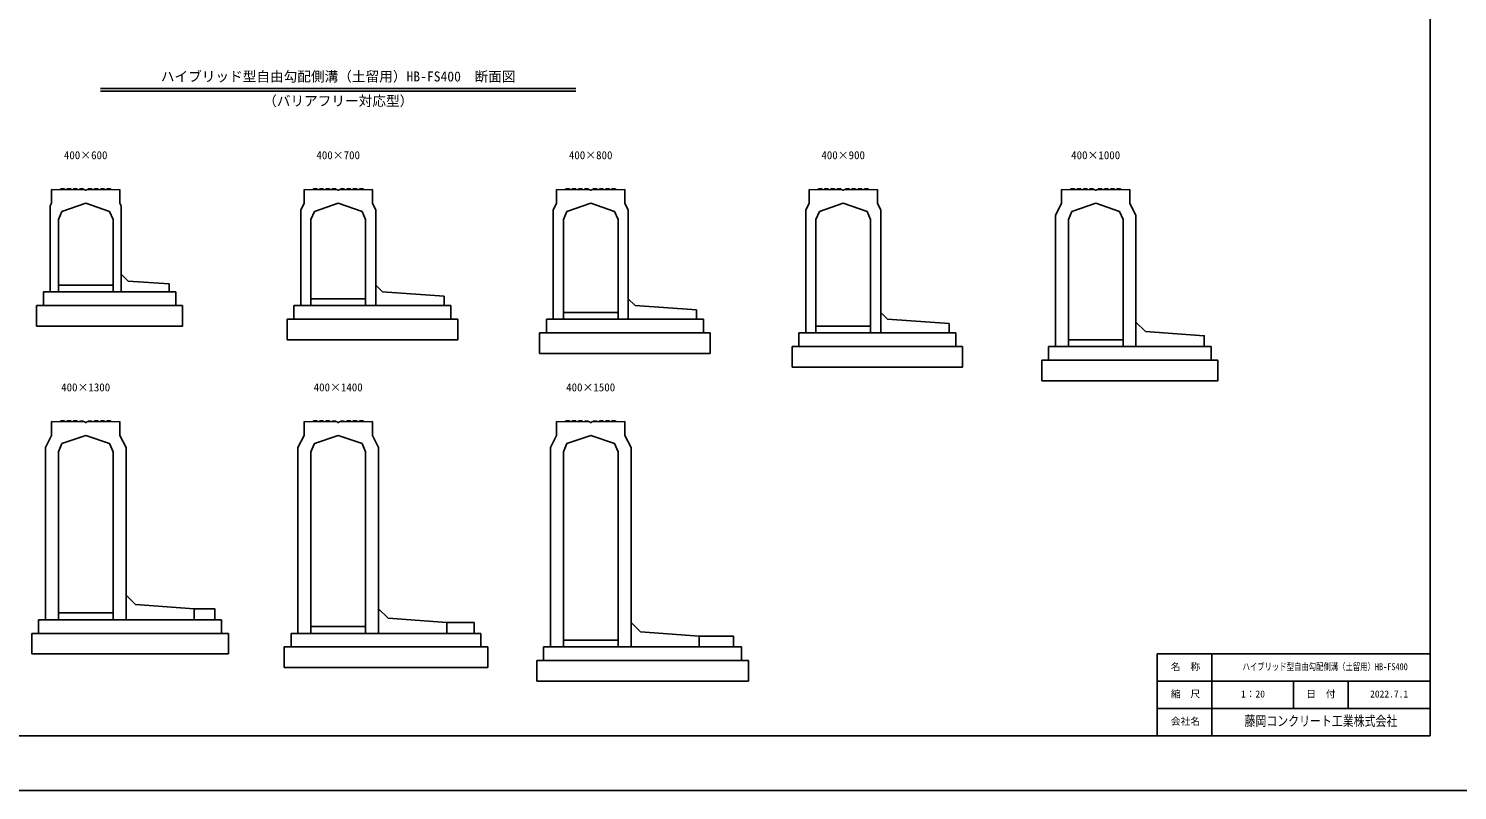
# Model space of a CAD drawing. Units: millimetres, scale not verified. Extents: x -16800 to 16800, y -5940 to 5940.
# Drawn here: x -10669 to -200, y -5940 to -361 of the extents above; entities that cross this region are included whole.
import ezdxf
from ezdxf.enums import TextEntityAlignment as Align

# ---------------------------------------------------------------- set-up
doc = ezdxf.new("R2010")
doc.units = ezdxf.units.MM
doc.header["$LTSCALE"] = 20
for name, color, linetype, lineweight in [('0-1_Defpoints', 5, 'Continuous', 25), ('0-2_HATCH', 6, 'Continuous', 25), ('0-5_OUTLINE', 3, 'Continuous', 25), ('0-6_TXT', 7, 'Continuous', 25), ('0-7_WAKU', 3, 'Continuous', 25), ('0-8_WAKU-LINE', 7, 'Continuous', 25), ('0-9_WAKU-TXT', 7, 'Continuous', 25)]:
    doc.layers.add(name, color=color, linetype=linetype, lineweight=lineweight)
doc.styles.add('ＭＳ ゴシック', font='')
doc.styles.get('ＭＳ ゴシック').set_extended_font_data('MS Gothic')

msp = doc.modelspace()

# ---------------------------------------------------------------- linework, layer by layer
at = {"layer": '0-1_Defpoints'}
msp.add_lwpolyline([(-16800, -5940), (0, -5940), (0, 5940), (-16800, 5940)], close=True, dxfattribs=at)
at = {"layer": '0-2_HATCH'}
for p, q in [((-10434, -1539.8), (-10432.45, -1533.32)), ((-10405.45, -1533.59), (-10432.45, -1533.32)), ((-10404, -1540.1), (-10405.45, -1533.59)), ((-10388, -1540.26), (-10386.45, -1533.78)), ((-10359.45, -1534.05), (-10386.45, -1533.78)), ((-10358, -1540.56), (-10359.45, -1534.05)), ((-10342, -1540.72), (-10340.45, -1534.24)), ((-10313.45, -1534.51), (-10340.45, -1534.24)), ((-10312, -1541.02), (-10313.45, -1534.51)), ((-10296, -1541.18), (-10294.45, -1534.7)), ((-10267.45, -1534.97), (-10294.45, -1534.7)), ((-10266, -1541.48), (-10267.45, -1534.97)), ((-10234, -1541.48), (-10232.55, -1534.97)), ((-10232.55, -1534.97), (-10205.55, -1534.7)), ((-10204, -1541.18), (-10205.55, -1534.7)), ((-10188, -1541.02), (-10186.55, -1534.51)), ((-10186.55, -1534.51), (-10159.55, -1534.24)), ((-10158, -1540.72), (-10159.55, -1534.24)), ((-10142, -1540.56), (-10140.55, -1534.05)), ((-10140.55, -1534.05), (-10113.55, -1533.78)), ((-10112, -1540.26), (-10113.55, -1533.78)), ((-10096, -1540.1), (-10094.55, -1533.59)), ((-10094.55, -1533.59), (-10067.55, -1533.32)), ((-10066, -1539.8), (-10067.55, -1533.32)), ((-8584, -1539.8), (-8582.45, -1533.32)), ((-8555.45, -1533.59), (-8582.45, -1533.32)), ((-8554, -1540.1), (-8555.45, -1533.59)), ((-8538, -1540.26), (-8536.45, -1533.78)), ((-8509.45, -1534.05), (-8536.45, -1533.78)), ((-8508, -1540.56), (-8509.45, -1534.05)), ((-8492, -1540.72), (-8490.45, -1534.24)), ((-8463.45, -1534.51), (-8490.45, -1534.24)), ((-8462, -1541.02), (-8463.45, -1534.51)), ((-8446, -1541.18), (-8444.45, -1534.7)), ((-8417.45, -1534.97), (-8444.45, -1534.7)), ((-8416, -1541.48), (-8417.45, -1534.97)), ((-8384, -1541.48), (-8382.55, -1534.97)), ((-8382.55, -1534.97), (-8355.55, -1534.7)), ((-8354, -1541.18), (-8355.55, -1534.7)), ((-8338, -1541.02), (-8336.55, -1534.51)), ((-8336.55, -1534.51), (-8309.55, -1534.24)), ((-8308, -1540.72), (-8309.55, -1534.24)), ((-8292, -1540.56), (-8290.55, -1534.05)), ((-8290.55, -1534.05), (-8263.55, -1533.78)), ((-8262, -1540.26), (-8263.55, -1533.78)), ((-8246, -1540.1), (-8244.55, -1533.59)), ((-8244.55, -1533.59), (-8217.55, -1533.32)), ((-8216, -1539.8), (-8217.55, -1533.32)), ((-6734, -1539.8), (-6732.45, -1533.32)), ((-6705.45, -1533.59), (-6732.45, -1533.32)), ((-6704, -1540.1), (-6705.45, -1533.59)), ((-6688, -1540.26), (-6686.45, -1533.78)), ((-6659.45, -1534.05), (-6686.45, -1533.78)), ((-6658, -1540.56), (-6659.45, -1534.05)), ((-6642, -1540.72), (-6640.45, -1534.24)), ((-6613.45, -1534.51), (-6640.45, -1534.24)), ((-6612, -1541.02), (-6613.45, -1534.51)), ((-6596, -1541.18), (-6594.45, -1534.7)), ((-6567.45, -1534.97), (-6594.45, -1534.7)), ((-6566, -1541.48), (-6567.45, -1534.97)), ((-6534, -1541.48), (-6532.55, -1534.97)), ((-6532.55, -1534.97), (-6505.55, -1534.7)), ((-6504, -1541.18), (-6505.55, -1534.7)), ((-6488, -1541.02), (-6486.55, -1534.51)), ((-6486.55, -1534.51), (-6459.55, -1534.24)), ((-6458, -1540.72), (-6459.55, -1534.24)), ((-6442, -1540.56), (-6440.55, -1534.05)), ((-6440.55, -1534.05), (-6413.55, -1533.78)), ((-6412, -1540.26), (-6413.55, -1533.78)), ((-6396, -1540.1), (-6394.55, -1533.59)), ((-6394.55, -1533.59), (-6367.55, -1533.32)), ((-6366, -1539.8), (-6367.55, -1533.32)), ((-4884, -1539.8), (-4882.45, -1533.32)), ((-4855.45, -1533.59), (-4882.45, -1533.32)), ((-4854, -1540.1), (-4855.45, -1533.59)), ((-4838, -1540.26), (-4836.45, -1533.78)), ((-4809.45, -1534.05), (-4836.45, -1533.78)), ((-4808, -1540.56), (-4809.45, -1534.05)), ((-4792, -1540.72), (-4790.45, -1534.24)), ((-4763.45, -1534.51), (-4790.45, -1534.24)), ((-4762, -1541.02), (-4763.45, -1534.51)), ((-4746, -1541.18), (-4744.45, -1534.7)), ((-4717.45, -1534.97), (-4744.45, -1534.7)), ((-4716, -1541.48), (-4717.45, -1534.97)), ((-4684, -1541.48), (-4682.55, -1534.97)), ((-4682.55, -1534.97), (-4655.55, -1534.7)), ((-4654, -1541.18), (-4655.55, -1534.7)), ((-4638, -1541.02), (-4636.55, -1534.51)), ((-4636.55, -1534.51), (-4609.55, -1534.24)), ((-4608, -1540.72), (-4609.55, -1534.24)), ((-4592, -1540.56), (-4590.55, -1534.05)), ((-4590.55, -1534.05), (-4563.55, -1533.78)), ((-4562, -1540.26), (-4563.55, -1533.78)), ((-4546, -1540.1), (-4544.55, -1533.59)), ((-4544.55, -1533.59), (-4517.55, -1533.32)), ((-4516, -1539.8), (-4517.55, -1533.32)), ((-3034, -1539.8), (-3032.45, -1533.32)), ((-3005.45, -1533.59), (-3032.45, -1533.32)), ((-3004, -1540.1), (-3005.45, -1533.59)), ((-2988, -1540.26), (-2986.45, -1533.78)), ((-2959.45, -1534.05), (-2986.45, -1533.78)), ((-2958, -1540.56), (-2959.45, -1534.05)), ((-2942, -1540.72), (-2940.45, -1534.24)), ((-2913.45, -1534.51), (-2940.45, -1534.24)), ((-2912, -1541.02), (-2913.45, -1534.51)), ((-2896, -1541.18), (-2894.45, -1534.7)), ((-2867.45, -1534.97), (-2894.45, -1534.7)), ((-2866, -1541.48), (-2867.45, -1534.97)), ((-2834, -1541.48), (-2832.55, -1534.97)), ((-2832.55, -1534.97), (-2805.55, -1534.7)), ((-2804, -1541.18), (-2805.55, -1534.7)), ((-2788, -1541.02), (-2786.55, -1534.51)), ((-2786.55, -1534.51), (-2759.55, -1534.24)), ((-2758, -1540.72), (-2759.55, -1534.24)), ((-2742, -1540.56), (-2740.55, -1534.05)), ((-2740.55, -1534.05), (-2713.55, -1533.78)), ((-2712, -1540.26), (-2713.55, -1533.78)), ((-2696, -1540.1), (-2694.55, -1533.59)), ((-2694.55, -1533.59), (-2667.55, -1533.32)), ((-2666, -1539.8), (-2667.55, -1533.32)), ((-10434, -3239.8), (-10432.45, -3233.32)), ((-10405.45, -3233.59), (-10432.45, -3233.32)), ((-10404, -3240.1), (-10405.45, -3233.59)), ((-10388, -3240.26), (-10386.45, -3233.78)), ((-10359.45, -3234.05), (-10386.45, -3233.78)), ((-10358, -3240.56), (-10359.45, -3234.05)), ((-10342, -3240.72), (-10340.45, -3234.24)), ((-10313.45, -3234.51), (-10340.45, -3234.24)), ((-10312, -3241.02), (-10313.45, -3234.51)), ((-10296, -3241.18), (-10294.45, -3234.7)), ((-10267.45, -3234.97), (-10294.45, -3234.7)), ((-10266, -3241.48), (-10267.45, -3234.97)), ((-10234, -3241.48), (-10232.55, -3234.97)), ((-10232.55, -3234.97), (-10205.55, -3234.7)), ((-10204, -3241.18), (-10205.55, -3234.7)), ((-10188, -3241.02), (-10186.55, -3234.51)), ((-10186.55, -3234.51), (-10159.55, -3234.24)), ((-10158, -3240.72), (-10159.55, -3234.24)), ((-10142, -3240.56), (-10140.55, -3234.05)), ((-10140.55, -3234.05), (-10113.55, -3233.78)), ((-10112, -3240.26), (-10113.55, -3233.78)), ((-10096, -3240.1), (-10094.55, -3233.59)), ((-10094.55, -3233.59), (-10067.55, -3233.32)), ((-10066, -3239.8), (-10067.55, -3233.32)), ((-8584, -3239.8), (-8582.45, -3233.32)), ((-8555.45, -3233.59), (-8582.45, -3233.32)), ((-8554, -3240.1), (-8555.45, -3233.59)), ((-8538, -3240.26), (-8536.45, -3233.78)), ((-8509.45, -3234.05), (-8536.45, -3233.78)), ((-8508, -3240.56), (-8509.45, -3234.05)), ((-8492, -3240.72), (-8490.45, -3234.24)), ((-8463.45, -3234.51), (-8490.45, -3234.24)), ((-8462, -3241.02), (-8463.45, -3234.51)), ((-8446, -3241.18), (-8444.45, -3234.7)), ((-8417.45, -3234.97), (-8444.45, -3234.7)), ((-8416, -3241.48), (-8417.45, -3234.97)), ((-8384, -3241.48), (-8382.55, -3234.97)), ((-8382.55, -3234.97), (-8355.55, -3234.7)), ((-8354, -3241.18), (-8355.55, -3234.7)), ((-8338, -3241.02), (-8336.55, -3234.51)), ((-8336.55, -3234.51), (-8309.55, -3234.24)), ((-8308, -3240.72), (-8309.55, -3234.24)), ((-8292, -3240.56), (-8290.55, -3234.05)), ((-8290.55, -3234.05), (-8263.55, -3233.78)), ((-8262, -3240.26), (-8263.55, -3233.78)), ((-8246, -3240.1), (-8244.55, -3233.59)), ((-8244.55, -3233.59), (-8217.55, -3233.32)), ((-8216, -3239.8), (-8217.55, -3233.32)), ((-6734, -3239.8), (-6732.45, -3233.32)), ((-6705.45, -3233.59), (-6732.45, -3233.32)), ((-6704, -3240.1), (-6705.45, -3233.59)), ((-6688, -3240.26), (-6686.45, -3233.78)), ((-6659.45, -3234.05), (-6686.45, -3233.78)), ((-6658, -3240.56), (-6659.45, -3234.05)), ((-6642, -3240.72), (-6640.45, -3234.24)), ((-6613.45, -3234.51), (-6640.45, -3234.24)), ((-6612, -3241.02), (-6613.45, -3234.51)), ((-6596, -3241.18), (-6594.45, -3234.7)), ((-6567.45, -3234.97), (-6594.45, -3234.7)), ((-6566, -3241.48), (-6567.45, -3234.97)), ((-6534, -3241.48), (-6532.55, -3234.97)), ((-6532.55, -3234.97), (-6505.55, -3234.7)), ((-6504, -3241.18), (-6505.55, -3234.7)), ((-6488, -3241.02), (-6486.55, -3234.51)), ((-6486.55, -3234.51), (-6459.55, -3234.24)), ((-6458, -3240.72), (-6459.55, -3234.24)), ((-6442, -3240.56), (-6440.55, -3234.05)), ((-6440.55, -3234.05), (-6413.55, -3233.78)), ((-6412, -3240.26), (-6413.55, -3233.78)), ((-6396, -3240.1), (-6394.55, -3233.59)), ((-6394.55, -3233.59), (-6367.55, -3233.32)), ((-6366, -3239.8), (-6367.55, -3233.32))]:
    msp.add_line(p, q, dxfattribs=at)
at = {"layer": '0-5_OUTLINE'}
for p, q in [((-10500, -1539.14), (-10256, -1541.58)), ((-10500, -1539.14), (-10500, -1639.64)), ((-10254.5, -1544.84), (-10256, -1541.58)), ((-10254.5, -1544.84), (-10245.5, -1544.84)), ((-10245.5, -1544.84), (-10244, -1541.58)), ((-10244, -1541.58), (-10000, -1539.14)), ((-8650, -1539.14), (-8406, -1541.58)), ((-8650, -1539.14), (-8650, -1639.64)), ((-8404.5, -1544.84), (-8406, -1541.58)), ((-8404.5, -1544.84), (-8395.5, -1544.84)), ((-8395.5, -1544.84), (-8394, -1541.58)), ((-8394, -1541.58), (-8150, -1539.14)), ((-8150, -1539.14), (-8150, -1639.64)), ((-6800, -1539.14), (-6556, -1541.58)), ((-6800, -1539.14), (-6800, -1639.64)), ((-6554.5, -1544.84), (-6556, -1541.58)), ((-6554.5, -1544.84), (-6545.5, -1544.84)), ((-6545.5, -1544.84), (-6544, -1541.58)), ((-6544, -1541.58), (-6300, -1539.14)), ((-4950, -1539.14), (-4706, -1541.58)), ((-4950, -1539.14), (-4950, -1639.64)), ((-4704.5, -1544.84), (-4706, -1541.58)), ((-4704.5, -1544.84), (-4695.5, -1544.84)), ((-4695.5, -1544.84), (-4694, -1541.58)), ((-4694, -1541.58), (-4450, -1539.14)), ((-4450, -1539.14), (-4450, -1639.64)), ((-3100, -1539.14), (-2856, -1541.58)), ((-3100, -1539.14), (-3100, -1639.64)), ((-2854.5, -1544.84), (-2856, -1541.58)), ((-2854.5, -1544.84), (-2845.5, -1544.84)), ((-2845.5, -1544.84), (-2844, -1541.58)), ((-2844, -1541.58), (-2600, -1539.14)), ((-2600, -1539.14), (-2600, -1639.64)), ((-10510, -1659.64), (-10500, -1639.64)), ((-10510, -1659.64), (-10510, -2289.64)), ((-9990, -1659.64), (-9990, -2289.64)), ((-8675, -1689.64), (-8650, -1639.64)), ((-8125, -1689.64), (-8150, -1639.64)), ((-6825, -1689.64), (-6800, -1639.64)), ((-4975, -1689.64), (-4950, -1639.64)), ((-4450, -1639.64), (-4425, -1689.64)), ((-3145, -1729.64), (-3100, -1639.64)), ((-2555, -1729.64), (-2600, -1639.64)), ((-10424.8, -1699.64), (-10450, -1759.64)), ((-10450, -1759.64), (-10450, -2289.64)), ((-10050, -1759.64), (-10075.21, -1699.64)), ((-10050, -1759.64), (-10050, -2289.64)), ((-8675, -1689.64), (-8675, -2389.64)), ((-8574.8, -1699.64), (-8600, -1759.64)), ((-8600, -1759.64), (-8600, -2389.64)), ((-8200, -1759.64), (-8225.21, -1699.64)), ((-8200, -1759.64), (-8200, -2389.64)), ((-8125, -1689.64), (-8125, -2389.64)), ((-6825, -1689.64), (-6825, -2489.64)), ((-6724.8, -1699.64), (-6750, -1759.64)), ((-6750, -1759.64), (-6750, -2489.64)), ((-6350, -1759.64), (-6375.21, -1699.64)), ((-6350, -1759.64), (-6350, -2489.64)), ((-6275, -1689.64), (-6275, -2489.64)), ((-4975, -1689.64), (-4975, -2589.64)), ((-4874.8, -1699.64), (-4900, -1759.64)), ((-4500, -1759.64), (-4525.21, -1699.64)), ((-4500, -1759.64), (-4500, -2589.64)), ((-4425, -1689.64), (-4425, -2589.64)), ((-3145, -1729.64), (-3145, -2689.64)), ((-3024.8, -1699.64), (-3050, -1759.64)), ((-3050, -1759.64), (-3050, -2689.64)), ((-2650, -1759.64), (-2675.21, -1699.64)), ((-2650, -1759.64), (-2650, -2689.64)), ((-2555, -1729.64), (-2555, -2689.64)), ((-9990, -2159.64), (-9940, -2209.64)), ((-9590, -2289.64), (-10560, -2289.64)), ((-10560, -2389.64), (-10560, -2289.64)), ((-10450, -2289.64), (-10510, -2289.64)), ((-10050, -2239.64), (-10450, -2239.64)), ((-10050, -2289.64), (-9640, -2289.64)), ((-9640, -2229.64), (-9940, -2209.64)), ((-9640, -2229.64), (-9640, -2289.64)), ((-9590, -2289.64), (-9590, -2389.64)), ((-8125, -2239.64), (-8075, -2289.64)), ((-8075, -2289.64), (-7625, -2319.64)), ((-9540, -2389.64), (-10610, -2389.64)), ((-10610, -2389.64), (-10610, -2539.64)), ((-7575, -2389.64), (-8725, -2389.64)), ((-8725, -2489.64), (-8725, -2389.64)), ((-8600, -2389.64), (-8675, -2389.64)), ((-8200, -2339.64), (-8600, -2339.64)), ((-8200, -2389.64), (-7625, -2389.64)), ((-7625, -2319.64), (-7625, -2389.64)), ((-7575, -2389.64), (-7575, -2489.64)), ((-6275, -2339.64), (-6225, -2389.64)), ((-6225, -2389.64), (-5775, -2419.64)), ((-7525, -2489.64), (-8775, -2489.64)), ((-8775, -2489.64), (-8775, -2639.64)), ((-5725, -2489.64), (-6875, -2489.64)), ((-6875, -2589.64), (-6875, -2489.64)), ((-6750, -2489.64), (-6825, -2489.64)), ((-6350, -2439.64), (-6750, -2439.64)), ((-6350, -2489.64), (-5775, -2489.64)), ((-5775, -2419.64), (-5775, -2489.64)), ((-5725, -2489.64), (-5725, -2589.64)), ((-4425, -2439.64), (-4375, -2489.64)), ((-4375, -2489.64), (-3925, -2519.64)), ((-2485, -2579.66), (-2555, -2509.66)), ((-5675, -2589.64), (-6925, -2589.64)), ((-6925, -2589.64), (-6925, -2739.64)), ((-3875, -2589.64), (-5025, -2589.64)), ((-5025, -2689.64), (-5025, -2589.64)), ((-4500, -2539.64), (-4900, -2539.64)), ((-4500, -2589.64), (-3925, -2589.64)), ((-3925, -2519.64), (-3925, -2589.64)), ((-3875, -2589.64), (-3875, -2689.64)), ((-3825, -2689.64), (-5075, -2689.64)), ((-5075, -2689.64), (-5075, -2839.64)), ((-2005, -2689.64), (-3195, -2689.64)), ((-3195, -2789.64), (-3195, -2689.64)), ((-3145, -2689.64), (-3050, -2689.64)), ((-2650, -2639.64), (-3050, -2639.64)), ((-2055, -2689.66), (-2650, -2689.66)), ((-2005, -2689.64), (-2005, -2789.64)), ((-1955, -2789.64), (-3245, -2789.64)), ((-3245, -2789.64), (-3245, -2939.64)), ((-10500, -3239.14), (-10256, -3241.58)), ((-10500, -3239.14), (-10500, -3339.64)), ((-10254.5, -3244.84), (-10256, -3241.58)), ((-10254.5, -3244.84), (-10245.5, -3244.84)), ((-10245.5, -3244.84), (-10244, -3241.58)), ((-10244, -3241.58), (-10000, -3239.14)), ((-10000, -3239.14), (-10000, -3339.64)), ((-8650, -3239.14), (-8406, -3241.58)), ((-8650, -3239.14), (-8650, -3339.64)), ((-8404.5, -3244.84), (-8406, -3241.58)), ((-8404.5, -3244.84), (-8395.5, -3244.84)), ((-8395.5, -3244.84), (-8394, -3241.58)), ((-8394, -3241.58), (-8150, -3239.14)), ((-8150, -3239.14), (-8150, -3339.64)), ((-6800, -3239.14), (-6556, -3241.58)), ((-6800, -3239.14), (-6800, -3339.64)), ((-6554.5, -3244.84), (-6556, -3241.58)), ((-6554.5, -3244.84), (-6545.5, -3244.84)), ((-6545.5, -3244.84), (-6544, -3241.58)), ((-6544, -3241.58), (-6300, -3239.14)), ((-10545, -3429.64), (-10500, -3339.64)), ((-9955, -3429.64), (-10000, -3339.64)), ((-8695, -3429.64), (-8650, -3339.64)), ((-8105, -3429.64), (-8150, -3339.64)), ((-6845, -3429.64), (-6800, -3339.64)), ((-10545, -3429.64), (-10545, -4689.64)), ((-10424.8, -3399.64), (-10450, -3459.64)), ((-10050, -3459.64), (-10075.21, -3399.64)), ((-9955, -3429.64), (-9955, -4689.64)), ((-8695, -3429.64), (-8695, -4789.66)), ((-8574.8, -3399.64), (-8600, -3459.64)), ((-8200, -3459.64), (-8225.21, -3399.64)), ((-8105, -3429.64), (-8105, -4789.66)), ((-6845, -3429.64), (-6845, -4889.64)), ((-6724.8, -3399.64), (-6750, -3459.64)), ((-6350, -3459.64), (-6375.21, -3399.64)), ((-6255, -3429.64), (-6255, -4889.64)), ((-10450, -3459.64), (-10450, -4689.64)), ((-10050, -3459.64), (-10050, -4689.64)), ((-8600, -3459.64), (-8600, -4789.66)), ((-8200, -3459.64), (-8200, -4789.66)), ((-6750, -3459.64), (-6750, -4889.64)), ((-6350, -3459.64), (-6350, -4889.66)), ((-9885, -4579.66), (-9955, -4509.66)), ((-9885, -4579.66), (-9455, -4609.66)), ((-9255, -4689.64), (-10595, -4689.64)), ((-10595, -4789.64), (-10595, -4689.64)), ((-10545, -4689.64), (-10450, -4689.64)), ((-10050, -4639.64), (-10450, -4639.64)), ((-9305, -4689.64), (-10050, -4689.66)), ((-9455, -4609.66), (-9455, -4689.64)), ((-9255, -4689.64), (-9255, -4789.64)), ((-8035, -4679.66), (-8105, -4609.66)), ((-8035, -4679.66), (-7605, -4709.66)), ((-7605, -4709.66), (-7605, -4789.64)), ((-7405, -4709.66), (-7605, -4709.66)), ((-7405, -4789.66), (-7405, -4709.66)), ((-6185, -4779.66), (-6255, -4709.66)), ((-9205, -4789.64), (-10645, -4789.64)), ((-10645, -4789.64), (-10645, -4939.64)), ((-7355, -4789.66), (-8745, -4789.66)), ((-8745, -4889.66), (-8745, -4789.66)), ((-8695, -4789.64), (-8600, -4789.64)), ((-8200, -4739.66), (-8600, -4739.66)), ((-7405, -4789.66), (-8200, -4789.66)), ((-7355, -4789.66), (-7355, -4889.66)), ((-6185, -4779.66), (-5755, -4809.66)), ((-5755, -4809.66), (-5755, -4889.64)), ((-5505, -4809.66), (-5755, -4809.66)), ((-5505, -4889.66), (-5505, -4809.66)), ((-7305, -4889.66), (-8795, -4889.66)), ((-8795, -4889.66), (-8795, -5039.66)), ((-5445, -4889.64), (-6895, -4889.64)), ((-6895, -4989.64), (-6895, -4889.64)), ((-6845, -4889.64), (-6750, -4889.64)), ((-6350, -4839.64), (-6750, -4839.64)), ((-5505, -4889.66), (-6350, -4889.66)), ((-5445, -4889.64), (-5445, -4989.64)), ((-5395, -4989.64), (-6945, -4989.64)), ((-6945, -4989.64), (-6945, -5139.64))]:
    msp.add_line(p, q, dxfattribs=at)
for points in [[(-10000, -1539.14), (-10000, -1639.64), (-9990, -1659.64)], [(-6300, -1539.14), (-6300, -1639.64), (-6275, -1689.64)], [(-10424.8, -1699.64), (-10250, -1639.64), (-10075.21, -1699.64)], [(-8574.8, -1699.64), (-8400, -1639.64), (-8225.21, -1699.64)], [(-6724.8, -1699.64), (-6550, -1639.64), (-6375.21, -1699.64)], [(-4874.8, -1699.64), (-4700, -1639.64), (-4525.21, -1699.64)], [(-3024.8, -1699.64), (-2850, -1639.64), (-2675.21, -1699.64)], [(-4900, -1759.64), (-4900, -2589.64), (-4975, -2589.64)], [(-10610, -2539.64), (-9540, -2539.64), (-9540, -2389.64)], [(-8775, -2639.64), (-7525, -2639.64), (-7525, -2489.64)], [(-6925, -2739.64), (-5675, -2739.64), (-5675, -2589.64)], [(-2485, -2579.66), (-2055, -2609.66), (-2055, -2689.66)], [(-5075, -2839.64), (-3825, -2839.64), (-3825, -2689.64)], [(-3245, -2939.64), (-1955, -2939.64), (-1955, -2789.64)], [(-6300, -3239.14), (-6300, -3339.64), (-6255, -3429.64)], [(-10424.8, -3399.64), (-10250, -3339.64), (-10075.21, -3399.64)], [(-8574.8, -3399.64), (-8400, -3339.64), (-8225.21, -3399.64)], [(-6724.8, -3399.64), (-6550, -3339.64), (-6375.21, -3399.64)], [(-9305, -4689.66), (-9305, -4609.66), (-9455, -4609.66)], [(-10645, -4939.64), (-9205, -4939.64), (-9205, -4789.64)], [(-8795, -5039.66), (-7305, -5039.66), (-7305, -4889.66)], [(-6945, -5139.64), (-5395, -5139.64), (-5395, -4989.64)]]:
    msp.add_lwpolyline(points, dxfattribs=at)
at = {"layer": '0-6_TXT'}
for p, q in [((-10140.75, -800), (-6659.25, -800)), ((-10140.75, -819.2), (-6659.25, -819.2))]:
    msp.add_line(p, q, dxfattribs=at)
at = {"layer": '0-7_WAKU'}
for p, q in [((-2400, -4940), (-400, -4940)), ((-2400, -5540), (-2400, -4940))]:
    msp.add_line(p, q, dxfattribs=at)
msp.add_lwpolyline([(-16400, -5540), (-400, -5540), (-400, 5540), (-16400, 5540)], close=True, dxfattribs=at)
at = {"layer": '0-8_WAKU-LINE'}
for p, q in [((-2400, -5140), (-400, -5140)), ((-1400, -5340), (-1400, -5140)), ((-1000, -5340), (-1000, -5140)), ((-2400, -5340), (-400, -5340))]:
    msp.add_line(p, q, dxfattribs=at)
at = {"layer": '0-9_WAKU-TXT'}
msp.add_line((-2000, -5540), (-2000, -4940), dxfattribs=at)

# ---------------------------------------------------------------- texts
at = {"layer": '0-6_TXT', "style": 'ＭＳ ゴシック'}
for s, height, p in [('ハイブリッド型自由勾配側溝（土留用）HB-FS400\u3000断面図', 73.31, (-9700, -770)), ('（バリアフリー対応型）', 73.31, (-8950, -949.2)), ('400×600', 58.65, (-10410, -1334.84)), ('400×700', 58.65, (-8560, -1334.84)), ('400×800', 58.65, (-6710, -1334.84)), ('400×900', 58.65, (-4860, -1334.84)), ('400×1000', 58.65, (-3030, -1334.84)), ('400×1300', 58.65, (-10430, -3034.84)), ('400×1400', 58.65, (-8580, -3034.84)), ('400×1500', 58.65, (-6730, -3034.84))]:
    msp.add_text(s, height=height, dxfattribs=at).set_placement(p, align=Align.BOTTOM_LEFT)
at = {"layer": '0-9_WAKU-TXT', "style": 'ＭＳ ゴシック'}
for s, p in [('名\u3000称', (-2300.1, -5075)), ('縮\u3000尺', (-2300.1, -5275)), ('1：20', (-1786.5, -5275)), ('日\u3000付', (-1308.11, -5275)), ('2022.7.1', (-840, -5275)), ('会社名', (-2300.1, -5475))]:
    msp.add_text(s, height=51.32, dxfattribs=at).set_placement(p, align=Align.BOTTOM_LEFT)
for s, height, width, p in [('ハイブリッド型自由勾配側溝（土留用）HB-FS400', 51.32, 0.75, (-1774.5, -5075)), ('藤岡コンクリート工業株式会社', 73.31, 0.8, (-1760, -5490))]:
    msp.add_text(s, height=height, dxfattribs=dict(at, width=width)).set_placement(p, align=Align.BOTTOM_LEFT)

doc.saveas('drawing.dxf')
